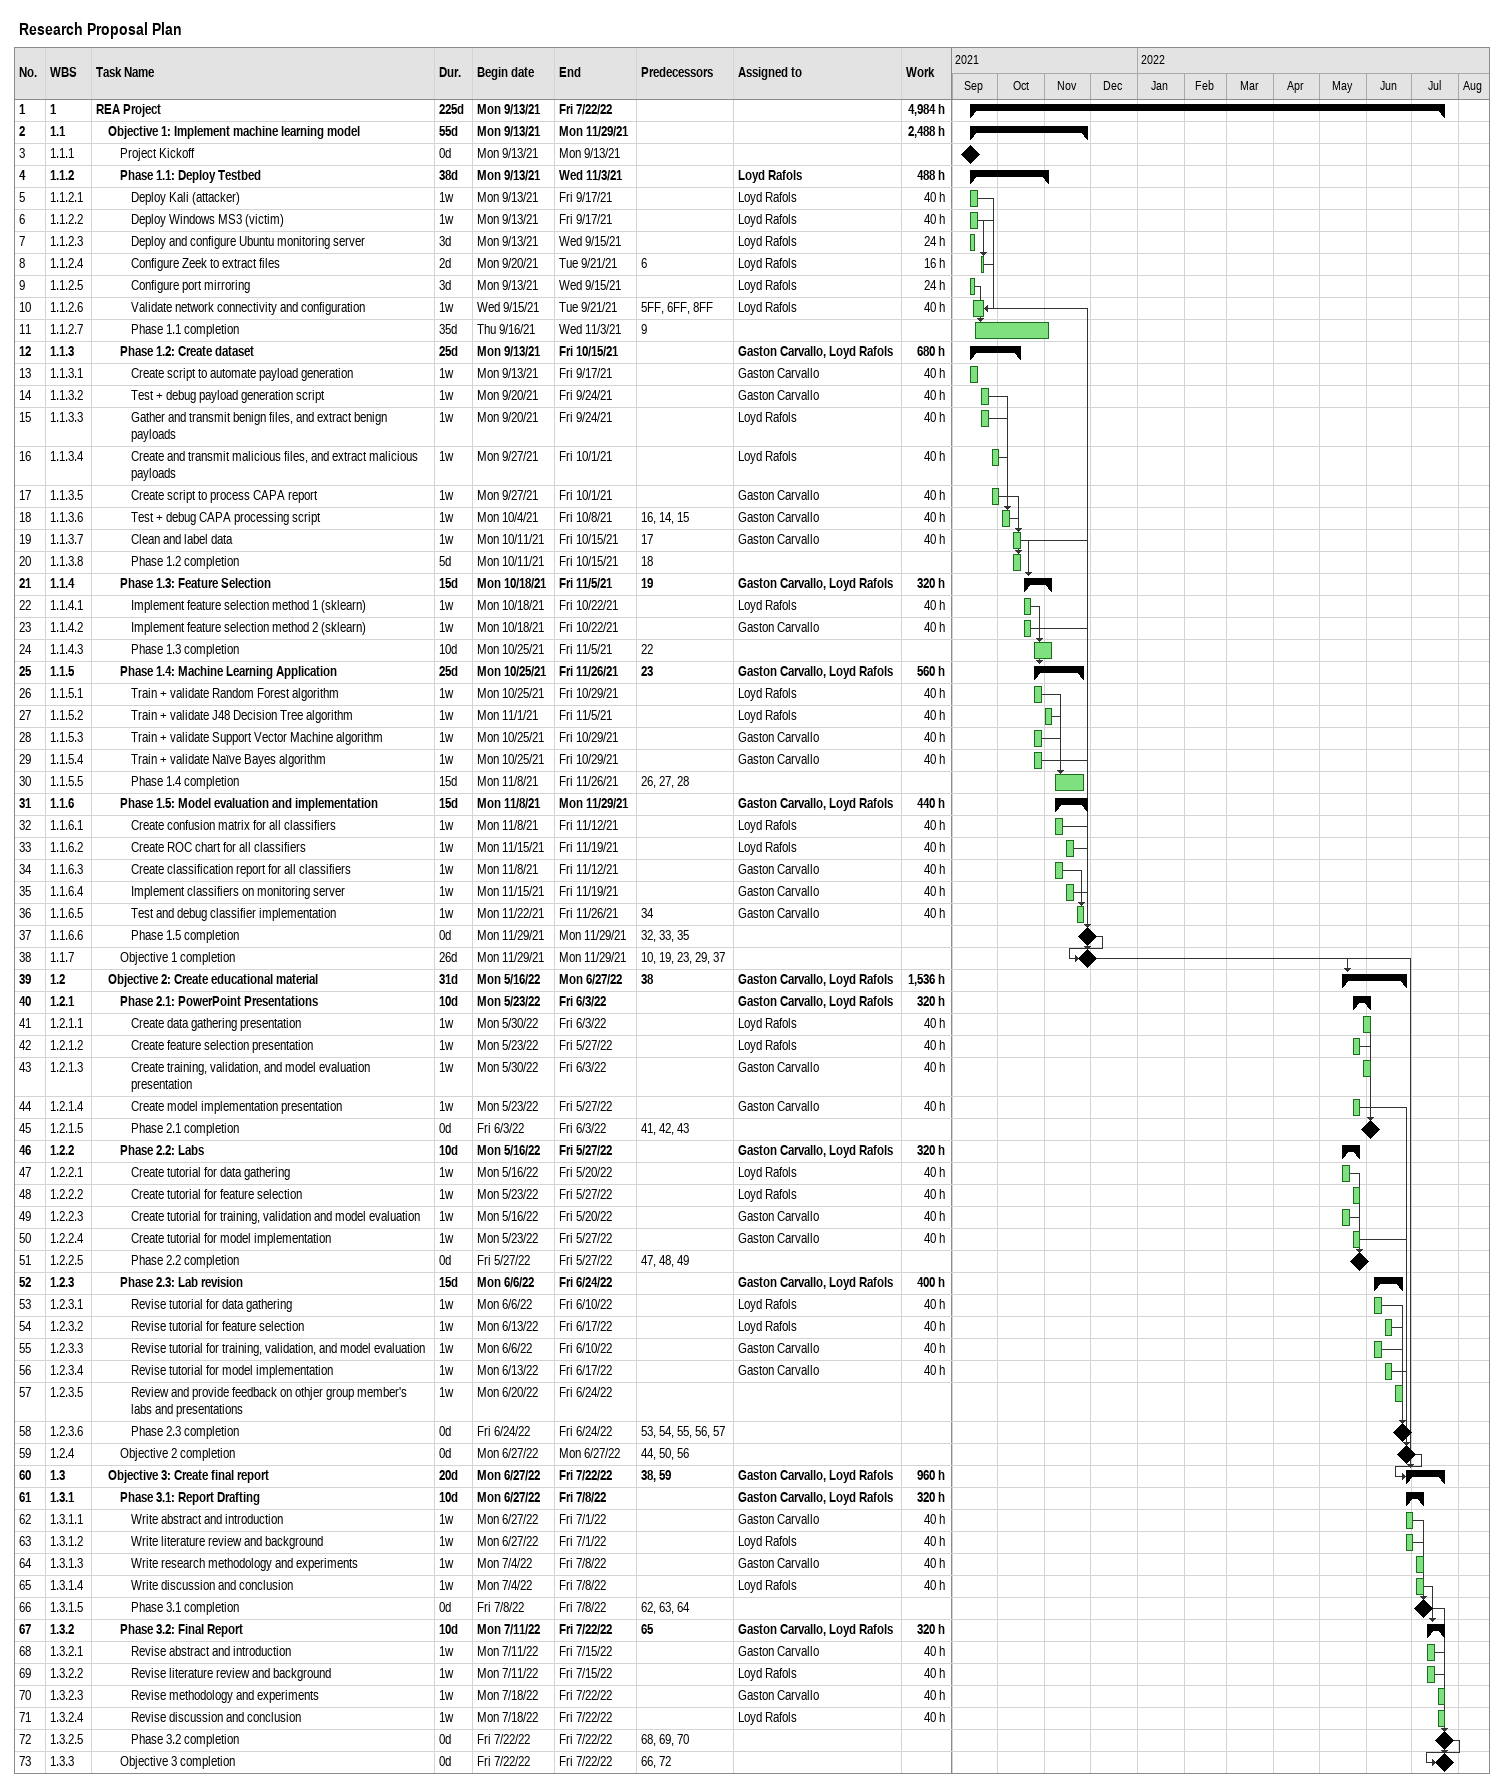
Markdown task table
Research Proposal Plan

| ID | WBS | Task | Duration | Start | Finish | Predecessors | Resources | Work (h) |
|---|---|---|---|---|---|---|---|---|
| 1 | 1 | **REA Project** | 225d | 2021-09-13 | 2022-07-22 |  |  | 4984 |
| 2 | 1.1 | **Objective 1: Implement machine learning model** | 55d | 2021-09-13 | 2021-11-29 |  |  | 2488 |
| 3 | 1.1.1 | Project Kickoff | 0d | 2021-09-13 | 2021-09-13 |  |  |  |
| 4 | 1.1.2 | **Phase 1.1: Deploy Testbed** | 38d | 2021-09-13 | 2021-11-03 |  | Loyd Rafols | 488 |
| 5 | 1.1.2.1 | Deploy Kali (attacker) | 1w | 2021-09-13 | 2021-09-17 |  | Loyd Rafols | 40 |
| 6 | 1.1.2.2 | Deploy Windows MS3 (victim) | 1w | 2021-09-13 | 2021-09-17 |  | Loyd Rafols | 40 |
| 7 | 1.1.2.3 | Deploy and configure Ubuntu monitoring server | 3d | 2021-09-13 | 2021-09-15 |  | Loyd Rafols | 24 |
| 8 | 1.1.2.4 | Configure Zeek to extract files | 2d | 2021-09-20 | 2021-09-21 | 6 | Loyd Rafols | 16 |
| 9 | 1.1.2.5 | Configure port mirroring | 3d | 2021-09-13 | 2021-09-15 |  | Loyd Rafols | 24 |
| 10 | 1.1.2.6 | Validate network connectivity and configuration | 1w | 2021-09-15 | 2021-09-21 | 5FF, 6FF, 8FF | Loyd Rafols | 40 |
| 11 | 1.1.2.7 | Phase 1.1 completion | 35d | 2021-09-16 | 2021-11-03 | 9 |  |  |
| 12 | 1.1.3 | **Phase 1.2: Create dataset** | 25d | 2021-09-13 | 2021-10-15 |  | Gaston Carvallo, Loyd Rafols | 680 |
| 13 | 1.1.3.1 | Create script to automate payload generation | 1w | 2021-09-13 | 2021-09-17 |  | Gaston Carvallo | 40 |
| 14 | 1.1.3.2 | Test + debug payload generation script | 1w | 2021-09-20 | 2021-09-24 |  | Gaston Carvallo | 40 |
| 15 | 1.1.3.3 | Gather and transmit benign files, and extract benign payloads | 1w | 2021-09-20 | 2021-09-24 |  | Loyd Rafols | 40 |
| 16 | 1.1.3.4 | Create and transmit malicious files, and extract malicious payloads | 1w | 2021-09-27 | 2021-10-01 |  | Loyd Rafols | 40 |
| 17 | 1.1.3.5 | Create script to process CAPA report | 1w | 2021-09-27 | 2021-10-01 |  | Gaston Carvallo | 40 |
| 18 | 1.1.3.6 | Test + debug CAPA processing script | 1w | 2021-10-04 | 2021-10-08 | 16, 14, 15 | Gaston Carvallo | 40 |
| 19 | 1.1.3.7 | Clean and label data | 1w | 2021-10-11 | 2021-10-15 | 17 | Gaston Carvallo | 40 |
| 20 | 1.1.3.8 | Phase 1.2 completion | 5d | 2021-10-11 | 2021-10-15 | 18 |  |  |
| 21 | 1.1.4 | **Phase 1.3: Feature Selection** | 15d | 2021-10-18 | 2021-11-05 | 19 | Gaston Carvallo, Loyd Rafols | 320 |
| 22 | 1.1.4.1 | Implement feature selection method 1 (sklearn) | 1w | 2021-10-18 | 2021-10-22 |  | Loyd Rafols | 40 |
| 23 | 1.1.4.2 | Implement feature selection method 2 (sklearn) | 1w | 2021-10-18 | 2021-10-22 |  | Gaston Carvallo | 40 |
| 24 | 1.1.4.3 | Phase 1.3 completion | 10d | 2021-10-25 | 2021-11-05 | 22 |  |  |
| 25 | 1.1.5 | **Phase 1.4: Machine Learning Application** | 25d | 2021-10-25 | 2021-11-26 | 23 | Gaston Carvallo, Loyd Rafols | 560 |
| 26 | 1.1.5.1 | Train + validate Random Forest algorithm | 1w | 2021-10-25 | 2021-10-29 |  | Loyd Rafols | 40 |
| 27 | 1.1.5.2 | Train + validate J48 Decision Tree algorithm | 1w | 2021-11-01 | 2021-11-05 |  | Loyd Rafols | 40 |
| 28 | 1.1.5.3 | Train + validate Support Vector Machine algorithm | 1w | 2021-10-25 | 2021-10-29 |  | Gaston Carvallo | 40 |
| 29 | 1.1.5.4 | Train + validate Naïve Bayes algorithm | 1w | 2021-10-25 | 2021-10-29 |  | Gaston Carvallo | 40 |
| 30 | 1.1.5.5 | Phase 1.4 completion | 15d | 2021-11-08 | 2021-11-26 | 26, 27, 28 |  |  |
| 31 | 1.1.6 | **Phase 1.5: Model evaluation and implementation** | 15d | 2021-11-08 | 2021-11-29 |  | Gaston Carvallo, Loyd Rafols | 440 |
| 32 | 1.1.6.1 | Create confusion matrix for all classifiers | 1w | 2021-11-08 | 2021-11-12 |  | Loyd Rafols | 40 |
| 33 | 1.1.6.2 | Create ROC chart for all classifiers | 1w | 2021-11-15 | 2021-11-19 |  | Loyd Rafols | 40 |
| 34 | 1.1.6.3 | Create classification report for all classifiers | 1w | 2021-11-08 | 2021-11-12 |  | Gaston Carvallo | 40 |
| 35 | 1.1.6.4 | Implement classifiers on monitoring server | 1w | 2021-11-15 | 2021-11-19 |  | Gaston Carvallo | 40 |
| 36 | 1.1.6.5 | Test and debug classifier implementation | 1w | 2021-11-22 | 2021-11-26 | 34 | Gaston Carvallo | 40 |
| 37 | 1.1.6.6 | Phase 1.5 completion | 0d | 2021-11-29 | 2021-11-29 | 32, 33, 35 |  |  |
| 38 | 1.1.7 | Objective 1 completion | 26d | 2021-11-29 | 2021-11-29 | 10, 19, 23, 29, 37 |  |  |
| 39 | 1.2 | **Objective 2: Create educational material** | 31d | 2022-05-16 | 2022-06-27 | 38 | Gaston Carvallo, Loyd Rafols | 1536 |
| 40 | 1.2.1 | **Phase 2.1: PowerPoint Presentations** | 10d | 2022-05-23 | 2022-06-03 |  | Gaston Carvallo, Loyd Rafols | 320 |
| 41 | 1.2.1.1 | Create data gathering presentation | 1w | 2022-05-30 | 2022-06-03 |  | Loyd Rafols | 40 |
| 42 | 1.2.1.2 | Create feature selection presentation | 1w | 2022-05-23 | 2022-05-27 |  | Loyd Rafols | 40 |
| 43 | 1.2.1.3 | Create training, validation, and model evaluation presentation | 1w | 2022-05-30 | 2022-06-03 |  | Gaston Carvallo | 40 |
| 44 | 1.2.1.4 | Create model implementation presentation | 1w | 2022-05-23 | 2022-05-27 |  | Gaston Carvallo | 40 |
| 45 | 1.2.1.5 | Phase 2.1 completion | 0d | 2022-06-03 | 2022-06-03 | 41, 42, 43 |  |  |
| 46 | 1.2.2 | **Phase 2.2: Labs** | 10d | 2022-05-16 | 2022-05-27 |  | Gaston Carvallo, Loyd Rafols | 320 |
| 47 | 1.2.2.1 | Create tutorial for data gathering | 1w | 2022-05-16 | 2022-05-20 |  | Loyd Rafols | 40 |
| 48 | 1.2.2.2 | Create tutorial for feature selection | 1w | 2022-05-23 | 2022-05-27 |  | Loyd Rafols | 40 |
| 49 | 1.2.2.3 | Create tutorial for training, validation and model evaluation | 1w | 2022-05-16 | 2022-05-20 |  | Gaston Carvallo | 40 |
| 50 | 1.2.2.4 | Create tutorial for model implementation | 1w | 2022-05-23 | 2022-05-27 |  | Gaston Carvallo | 40 |
| 51 | 1.2.2.5 | Phase 2.2 completion | 0d | 2022-05-27 | 2022-05-27 | 47, 48, 49 |  |  |
| 52 | 1.2.3 | **Phase 2.3: Lab revision** | 15d | 2022-06-06 | 2022-06-24 |  | Gaston Carvallo, Loyd Rafols | 400 |
| 53 | 1.2.3.1 | Revise tutorial for data gathering | 1w | 2022-06-06 | 2022-06-10 |  | Loyd Rafols | 40 |
| 54 | 1.2.3.2 | Revise tutorial for feature selection | 1w | 2022-06-13 | 2022-06-17 |  | Loyd Rafols | 40 |
| 55 | 1.2.3.3 | Revise tutorial for training, validation, and model evaluation | 1w | 2022-06-06 | 2022-06-10 |  | Gaston Carvallo | 40 |
| 56 | 1.2.3.4 | Revise tutorial for model implementation | 1w | 2022-06-13 | 2022-06-17 |  | Gaston Carvallo | 40 |
| 57 | 1.2.3.5 | Review and provide feedback on othjer group member's labs and presentations | 1w | 2022-06-20 | 2022-06-24 |  |  |  |
| 58 | 1.2.3.6 | Phase 2.3 completion | 0d | 2022-06-24 | 2022-06-24 | 53, 54, 55, 56, 57 |  |  |
| 59 | 1.2.4 | Objective 2 completion | 0d | 2022-06-27 | 2022-06-27 | 44, 50, 56 |  |  |
| 60 | 1.3 | **Objective 3: Create final report** | 20d | 2022-06-27 | 2022-07-22 | 38, 59 | Gaston Carvallo, Loyd Rafols | 960 |
| 61 | 1.3.1 | **Phase 3.1: Report Drafting** | 10d | 2022-06-27 | 2022-07-08 |  | Gaston Carvallo, Loyd Rafols | 320 |
| 62 | 1.3.1.1 | Write abstract and introduction | 1w | 2022-06-27 | 2022-07-01 |  | Gaston Carvallo | 40 |
| 63 | 1.3.1.2 | Write literature review and background | 1w | 2022-06-27 | 2022-07-01 |  | Loyd Rafols | 40 |
| 64 | 1.3.1.3 | Write research methodology and experiments | 1w | 2022-07-04 | 2022-07-08 |  | Gaston Carvallo | 40 |
| 65 | 1.3.1.4 | Write discussion and conclusion | 1w | 2022-07-04 | 2022-07-08 |  | Loyd Rafols | 40 |
| 66 | 1.3.1.5 | Phase 3.1 completion | 0d | 2022-07-08 | 2022-07-08 | 62, 63, 64 |  |  |
| 67 | 1.3.2 | **Phase 3.2: Final Report** | 10d | 2022-07-11 | 2022-07-22 | 65 | Gaston Carvallo, Loyd Rafols | 320 |
| 68 | 1.3.2.1 | Revise abstract and introduction | 1w | 2022-07-11 | 2022-07-15 |  | Gaston Carvallo | 40 |
| 69 | 1.3.2.2 | Revise literature review and background | 1w | 2022-07-11 | 2022-07-15 |  | Loyd Rafols | 40 |
| 70 | 1.3.2.3 | Revise methodology and experiments | 1w | 2022-07-18 | 2022-07-22 |  | Gaston Carvallo | 40 |
| 71 | 1.3.2.4 | Revise discussion and conclusion | 1w | 2022-07-18 | 2022-07-22 |  | Loyd Rafols | 40 |
| 72 | 1.3.2.5 | Phase 3.2 completion | 0d | 2022-07-22 | 2022-07-22 | 68, 69, 70 |  |  |
| 73 | 1.3.3 | Objective 3 completion | 0d | 2022-07-22 | 2022-07-22 | 66, 72 |  |  |
